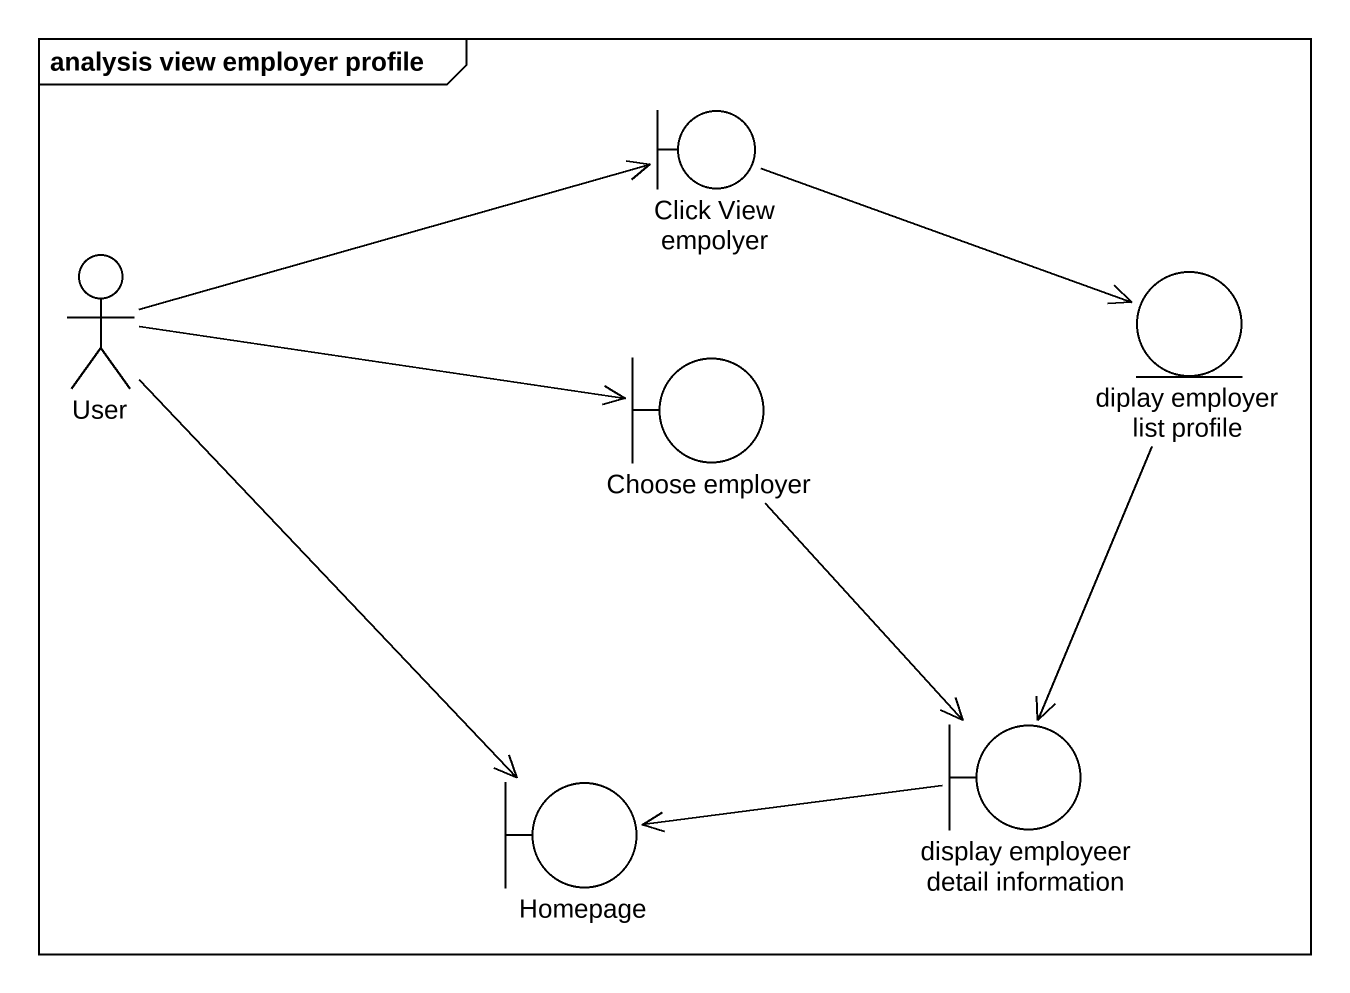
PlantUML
@startuml
mainframe analysis view employer profile
boundary "Click View empolyer" as Click_View_empolyer
actor User
entity "diplay employer list profile" as diplay_employer_list_profile
boundary "Choose employer" as Choose_employer
boundary "display employeer detail information" as display_employeer_detail
boundary Homepage
Click_View_empolyer -right-> diplay_employer_list_profile
User -right-> Click_View_empolyer
User -right-> Choose_employer
User --> Homepage
diplay_employer_list_profile --> display_employeer_detail
Choose_employer --> display_employeer_detail
display_employeer_detail -left-> Homepage
@enduml
